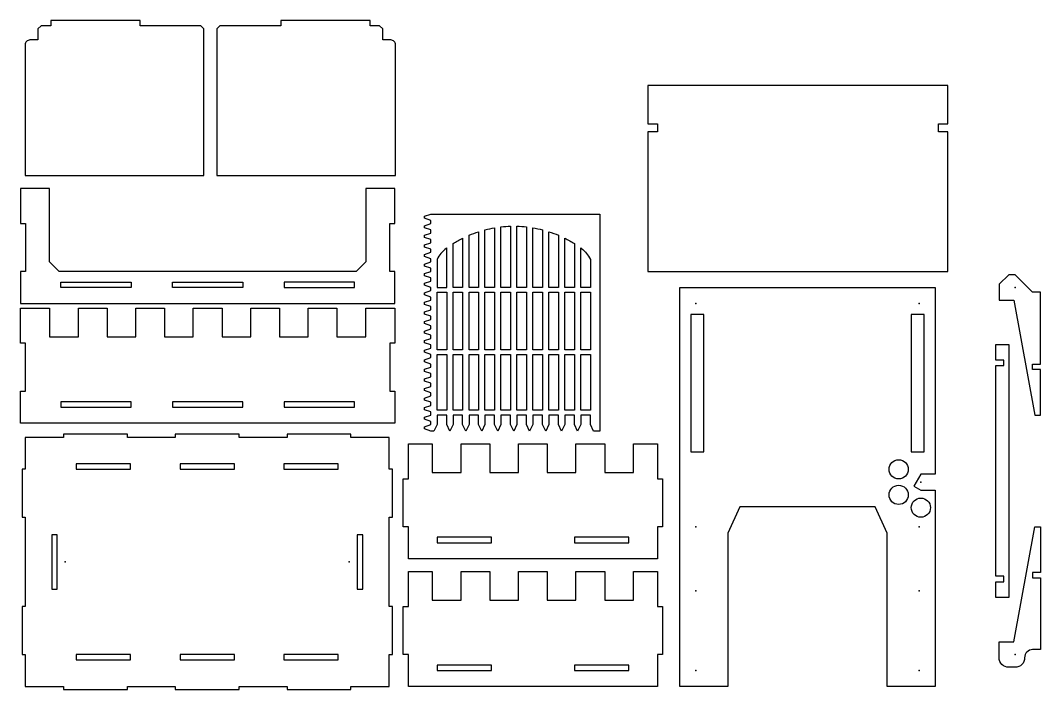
# Model space of a CAD drawing. Header units: millimetres. Extents: x -279 to 1163, y -512 to 1248.
# Drawn here: x -5 to 1122, y 508 to 1248 of the extents above; entities that cross this region are included whole.
import ezdxf

# ---------------------------------------------------------------- set-up
doc = ezdxf.new("R2010")
doc.units = ezdxf.units.MM
for name, color, linetype in [('CORBEILLE', 70, 'Continuous'), ('EBRASEMENT_HERSE', 70, 'Continuous'), ('HERSE', 70, 'Continuous'), ('PLANCHERS_INTERIEURS', 70, 'Continuous')]:
    doc.layers.add(name, color=color, linetype=linetype)

msp = doc.modelspace()

# ---------------------------------------------------------------- linework, layer by layer
at = {"layer": 'CORBEILLE'}
for points in [[(39.4, 820.6), (117, 820.6), (117, 826.6), (39.4, 826.6)], [(162.9, 820.6), (240.5, 820.6), (240.5, 826.6), (162.9, 826.6)], [(286.4, 820.6), (364.1, 820.6), (364.1, 826.6), (286.4, 826.6)], [(-3.5, 751.8), (-3.5, 698.8), (0, 698.8), (0, 681.2), (0, 617.6), (0, 600), (-3.5, 600), (-3.5, 547.1), (0, 547.1), (0, 511.8), (10.6, 511.8), (42.4, 511.8), (42.4, 508.2), (112.9, 508.2), (112.9, 511.8), (165.9, 511.8), (165.9, 508.2), (236.5, 508.2), (236.5, 511.8), (289.4, 511.8), (289.4, 508.2), (360, 508.2), (360, 511.8), (391.8, 511.8), (402.4, 511.8), (402.4, 547.1), (405.9, 547.1), (405.9, 600), (402.4, 600), (402.4, 617.6), (402.4, 681.2), (402.4, 698.8), (405.9, 698.8), (405.9, 751.8), (402.4, 751.8), (402.4, 787.1), (391.8, 787.1), (360, 787.1), (360, 790.6), (289.4, 790.6), (289.4, 787.1), (236.5, 787.1), (236.5, 790.6), (165.9, 790.6), (165.9, 787.1), (112.9, 787.1), (112.9, 790.6), (42.4, 790.6), (42.4, 787.1), (10.6, 787.1), (0, 787.1), (0, 751.8)], [(529.4, 652.9), (423.5, 652.9), (423.5, 688.2), (417.7, 688.2), (417.7, 723.5), (417.7, 741.2), (423.5, 741.2), (423.5, 758.8), (423.5, 780), (450, 780), (450, 748.2), (481.8, 748.2), (481.8, 780), (513.5, 780), (513.5, 748.2), (529.4, 748.2), (545.3, 748.2), (545.3, 780), (577.1, 780), (577.1, 748.2), (592.9, 748.2), (608.8, 748.2), (608.8, 780), (640.6, 780), (640.6, 748.2), (672.4, 748.2), (672.4, 780), (698.8, 780), (698.8, 758.8), (698.8, 741.2), (704.6, 741.2), (704.6, 723.5), (704.6, 688.2), (698.8, 688.2), (698.8, 652.9), (592.9, 652.9)], [(56.5, 751.8), (116.5, 751.8), (116.5, 757.8), (56.5, 757.8)], [(171.2, 751.8), (231.2, 751.8), (231.2, 757.8), (171.2, 757.8)], [(285.9, 751.8), (345.9, 751.8), (345.9, 757.8), (285.9, 757.8)], [(29.3, 619.4), (35.3, 619.4), (35.3, 679.4), (29.3, 679.4)], [(367.1, 619.4), (373.1, 619.4), (373.1, 679.4), (367.1, 679.4)], [(455.3, 670.6), (515.3, 670.6), (515.3, 676.6), (455.3, 676.6)], [(607.1, 670.6), (667.1, 670.6), (667.1, 676.6), (607.1, 676.6)], [(529.4, 511.8), (423.5, 511.8), (423.5, 547.1), (417.7, 547.1), (417.7, 582.4), (417.7, 600), (423.5, 600), (423.5, 617.6), (423.5, 638.8), (450, 638.8), (450, 607.1), (481.8, 607.1), (481.8, 638.8), (513.5, 638.8), (513.5, 607.1), (529.4, 607.1), (545.3, 607.1), (545.3, 638.8), (577.1, 638.8), (577.1, 607.1), (592.9, 607.1), (608.8, 607.1), (608.8, 638.8), (640.6, 638.8), (640.6, 607.1), (672.4, 607.1), (672.4, 638.8), (698.8, 638.8), (698.8, 617.6), (698.8, 600), (704.6, 600), (704.6, 582.4), (704.6, 547.1), (698.8, 547.1), (698.8, 511.8), (592.9, 511.8)], [(56.5, 541.1), (116.5, 541.1), (116.5, 547.1), (56.5, 547.1)], [(171.2, 541.1), (231.2, 541.1), (231.2, 547.1), (171.2, 547.1)], [(285.9, 541.1), (345.9, 541.1), (345.9, 547.1), (285.9, 547.1)], [(455.3, 529.4), (515.3, 529.4), (515.3, 535.4), (455.3, 535.4)], [(607.1, 529.4), (667.1, 529.4), (667.1, 535.4), (607.1, 535.4)]]:
    msp.add_lwpolyline(points, close=True, dxfattribs=at)
for points in [[(376.4, 981.2, 0), (365.8, 970.6, 0), (254.6, 970.6, 0), (148.8, 970.6, 0), (37.6, 970.6, 0), (27, 981.2, 0), (27, 998.8, 0), (27, 1030.6, 0), (27, 1050, 0), (27, 1062.3, 0), (0.5, 1062.3, 0), (-5.3, 1062.3, 0), (-5.3, 1041.2, 0), (-5.3, 1023.5, 0), (0.5, 1023.5, 0), (0.5, 1005.9, 0), (0.5, 970.6, 0), (-5.3, 970.6, 0), (-5.3, 935.3, 0), (408.7, 935.3, 0), (408.7, 970.6, 0), (402.9, 970.6, 0), (402.9, 1005.9, 0), (402.9, 1023.5, 0), (408.7, 1023.5, 0), (408.7, 1041.2, 0), (408.7, 1062.3, 0), (402.9, 1062.3, 0), (376.4, 1062.3, 0), (376.4, 1050, 0), (376.4, 1030.6, 0), (376.4, 998.8, 0)], [(78.2, 952.9, 0), (39.4, 952.9, 0), (39.4, 958.8, 0), (78.2, 958.8, 0), (117, 958.8, 0), (117, 952.9, 0)], [(201.7, 952.9, 0), (162.9, 952.9, 0), (162.9, 958.8, 0), (201.7, 958.8, 0), (240.5, 958.8, 0), (240.5, 952.9, 0)], [(325.2, 952.9, 0), (364.1, 952.9, 0), (364.1, 958.8, 0), (325.2, 958.8, 0), (286.4, 958.8, 0), (286.4, 952.9, 0)], [(408.7, 930, 0), (408.7, 908.8, 0), (408.7, 891.2, 0), (402.9, 891.2, 0), (402.9, 873.5, 0), (402.9, 838.2, 0), (408.7, 838.2, 0), (408.7, 802.9, 0), (-5.3, 802.9, 0), (-5.3, 838.2, 0), (0.5, 838.2, 0), (0.5, 873.5, 0), (0.5, 891.2, 0), (-5.3, 891.2, 0), (-5.3, 908.8, 0), (-5.3, 930, 0), (0.5, 930, 0), (27, 930, 0), (27, 898.2, 0), (58.8, 898.2, 0), (58.8, 930, 0), (90.5, 930, 0), (90.5, 898.2, 0), (122.3, 898.2, 0), (122.3, 930, 0), (154.1, 930, 0), (154.1, 898.2, 0), (185.8, 898.2, 0), (185.8, 930, 0), (198.2, 930, 0), (205.2, 930, 0), (217.6, 930, 0), (217.6, 898.2, 0), (249.4, 898.2, 0), (249.4, 930, 0), (281.1, 930, 0), (281.1, 898.2, 0), (312.9, 898.2, 0), (312.9, 930, 0), (344.6, 930, 0), (344.6, 898.2, 0), (376.4, 898.2, 0), (376.4, 930, 0), (402.9, 930, 0)]]:
    msp.add_polyline3d(points, close=True, dxfattribs=at)
for p in [(44.1, 649.4), (358.2, 649.4)]:
    msp.add_point(p, dxfattribs=at)
at = {"layer": 'EBRASEMENT_HERSE'}
for points in [[(735.9, 771.2), (750, 771.2), (750, 922.9), (735.9, 922.9)], [(979.4, 922.9), (979.4, 771.2), (993.5, 771.2), (993.5, 922.9)]]:
    msp.add_lwpolyline(points, close=True, dxfattribs=at)
msp.add_polyline3d([(990, 746.5, 0), (982.4, 733.2, 0), (990, 728.8, 0), (1005.9, 728.8, 0), (1005.9, 511.8, 0), (952.9, 511.8, 0), (952.9, 661.8, 0), (952.9, 681.2, 0), (939.5, 710.2, 0), (789.9, 710.2, 0), (776.5, 681.2, 0), (776.5, 661.8, 0), (776.5, 511.8, 0), (723.5, 511.8, 0), (723.5, 952.9, 0), (1005.9, 952.9, 0), (1005.9, 746.5, 0)], close=True, dxfattribs=at)
for centre in [(965.5, 751.8), (965.5, 723.5), (990, 709.4)]:
    msp.add_circle(centre, 10.6, dxfattribs=at)
for p in [(741.2, 935.3), (988.2, 935.3), (990, 737.6), (741.2, 688.2), (988.2, 688.2), (741.2, 617.6), (988.2, 617.6), (741.2, 529.4), (988.2, 529.4)]:
    msp.add_point(p, dxfattribs=at)
at = {"layer": 'HERSE'}
for points in [[(451.8, 794.1), (448.2, 794.1), (441.2, 796.5), (441.2, 798.8), (448.2, 801.2), (448.2, 804.7), (441.2, 807.1), (441.2, 809.4), (448.2, 811.8), (448.2, 815.3), (441.2, 817.6), (441.2, 820), (448.2, 822.4), (448.2, 825.9), (441.2, 828.2), (441.2, 830.6), (448.2, 832.9), (448.2, 836.5), (441.2, 838.8), (441.2, 841.2), (448.2, 843.5), (448.2, 847.1), (441.2, 849.4), (441.2, 851.8), (448.2, 854.1), (448.2, 857.6), (441.2, 860), (441.2, 862.4), (448.2, 864.7), (448.2, 868.2), (441.2, 870.6), (441.2, 872.9), (448.2, 875.3), (448.2, 878.8), (441.2, 881.2), (441.2, 883.5), (448.2, 885.9), (448.2, 889.4), (441.2, 891.8), (441.2, 894.1), (448.2, 896.5), (448.2, 900), (441.2, 902.3), (441.2, 904.7), (448.2, 907.1), (448.2, 910.6), (441.2, 912.9), (441.2, 915.3), (448.2, 917.6), (448.2, 921.2), (441.2, 923.5), (441.2, 925.9), (448.2, 928.2), (448.2, 931.8), (441.2, 934.1), (441.2, 936.5), (448.2, 938.8), (448.2, 942.3), (441.2, 944.7), (441.2, 947.1), (448.2, 949.4), (448.2, 952.9), (441.2, 955.3), (441.2, 957.6), (448.2, 960), (448.2, 963.5), (441.2, 965.9), (441.2, 968.2), (448.2, 970.6), (448.2, 974.1), (441.2, 976.5), (441.2, 978.8), (448.2, 981.2), (448.2, 984.7), (441.2, 987.1), (441.2, 989.4), (448.2, 991.8), (448.2, 995.3), (441.2, 997.6), (441.2, 1000), (448.2, 1002.3), (448.2, 1005.9), (441.2, 1008.2), (441.2, 1010.6), (448.2, 1012.9), (448.2, 1016.5), (441.2, 1018.8), (441.2, 1021.2), (448.2, 1023.5), (448.2, 1027.1), (441.2, 1029.4), (441.2, 1031.8), (448.2, 1034.1), (635.3, 1034.1), (635.3, 979.4), (635.3, 961.8), (635.3, 794.1), (628.2, 794.1), (624.7, 801.2), (624.7, 811.8), (614.1, 811.8), (614.1, 801.2), (610.6, 794.1), (607.1, 801.2), (607.1, 811.8), (596.5, 811.8), (596.5, 801.2), (592.9, 794.1), (589.4, 801.2), (589.4, 811.8), (578.8, 811.8), (578.8, 801.2), (575.3, 794.1), (571.8, 801.2), (571.8, 811.8), (561.2, 811.8), (561.2, 801.2), (557.6, 794.1), (554.1, 801.2), (554.1, 811.8), (543.5, 811.8), (543.5, 801.2), (540, 794.1), (536.5, 801.2), (536.5, 811.8), (525.9, 811.8), (525.9, 801.2), (522.4, 794.1), (518.8, 801.2), (518.8, 811.8), (508.2, 811.8), (508.2, 801.2), (504.7, 794.1), (501.2, 801.2), (501.2, 811.8), (490.6, 811.8), (490.6, 801.2), (487.1, 794.1), (483.5, 801.2), (483.5, 811.8), (472.9, 811.8), (472.9, 801.2), (469.4, 794.1), (465.9, 801.2), (465.9, 811.8), (455.3, 811.8), (455.3, 801.2)], [(465.9, 884.1), (455.3, 884.1), (455.3, 947.6), (465.9, 947.6)], [(483.5, 884.1), (472.9, 884.1), (472.9, 947.6), (483.5, 947.6)], [(501.2, 884.1), (490.6, 884.1), (490.6, 947.6), (501.2, 947.6)], [(518.8, 884.1), (508.2, 884.1), (508.2, 947.6), (518.8, 947.6)], [(536.5, 884.1), (525.9, 884.1), (525.9, 947.6), (536.5, 947.6)], [(554.1, 884.1), (543.5, 884.1), (543.5, 947.6), (554.1, 947.6)], [(571.8, 884.1), (561.2, 884.1), (561.2, 947.6), (571.8, 947.6)], [(589.4, 884.1), (578.8, 884.1), (578.8, 947.6), (589.4, 947.6)], [(607.1, 884.1), (596.5, 884.1), (596.5, 947.6), (607.1, 947.6)], [(624.7, 884.1), (614.1, 884.1), (614.1, 947.6), (624.7, 947.6)], [(455.3, 817.1), (455.3, 878.8), (465.9, 878.8), (465.9, 817.1)], [(483.5, 817.1), (472.9, 817.1), (472.9, 878.8), (483.5, 878.8)], [(501.2, 817.1), (490.6, 817.1), (490.6, 878.8), (501.2, 878.8)], [(518.8, 817.1), (508.2, 817.1), (508.2, 878.8), (518.8, 878.8)], [(536.5, 817.1), (525.9, 817.1), (525.9, 878.8), (536.5, 878.8)], [(554.1, 817.1), (543.5, 817.1), (543.5, 878.8), (554.1, 878.8)], [(571.8, 817.1), (561.2, 817.1), (561.2, 878.8), (571.8, 878.8)], [(589.4, 817.1), (578.8, 817.1), (578.8, 878.8), (589.4, 878.8)], [(607.1, 817.1), (596.5, 817.1), (596.5, 878.8), (607.1, 878.8)], [(624.7, 817.1), (614.1, 817.1), (614.1, 878.8), (624.7, 878.8)]]:
    msp.add_lwpolyline(points, close=True, dxfattribs=at)
for points in [[(518.8, 961.8), (518.8, 952.9), (508.2, 952.9), (508.2, 961.8), (508.2, 979.4), (508.2, 1016.6, -0.021452), (518.8, 1018.9), (518.8, 979.4)], [(536.5, 961.8), (536.5, 952.9), (525.9, 952.9), (525.9, 961.8), (525.9, 979.4), (525.9, 1019.9, -0.021025), (536.5, 1020.6), (536.5, 979.4)], [(554.1, 961.8), (554.1, 952.9), (543.5, 952.9), (543.5, 961.8), (543.5, 979.4), (543.5, 1020.6, -0.021025), (554.1, 1019.9), (554.1, 979.4)], [(571.8, 961.8), (571.8, 952.9), (561.2, 952.9), (561.2, 961.8), (561.2, 979.4), (561.2, 1018.9, -0.021452), (571.8, 1016.6), (571.8, 979.4)], [(483.5, 961.8), (483.5, 952.9), (472.9, 952.9), (472.9, 961.8), (472.9, 979.4), (472.9, 1001.4, -0.024059), (483.5, 1007.3), (483.5, 979.4)], [(501.2, 961.8), (501.2, 952.9), (490.6, 952.9), (490.6, 961.8), (490.6, 979.4), (490.6, 1010.6, -0.022389), (501.2, 1014.5), (501.2, 979.4)], [(589.4, 961.8), (589.4, 952.9), (578.8, 952.9), (578.8, 961.8), (578.8, 979.4), (578.8, 1014.5, -0.022389), (589.4, 1010.6), (589.4, 979.4)], [(607.1, 961.8), (607.1, 952.9), (596.5, 952.9), (596.5, 961.8), (596.5, 979.4), (596.5, 1007.3, -0.024059), (607.1, 1001.4), (607.1, 979.4)], [(455.3, 979.4), (455.3, 961.8), (455.3, 952.9), (465.9, 952.9), (465.9, 961.8), (465.9, 979.4), (465.9, 996.6, 0.001627), (465.2, 996.1, 0.113686), (455.3, 983.9)], [(614.8, 996.1, -0.113686), (624.7, 983.9), (624.7, 979.4), (624.7, 961.8), (624.7, 952.9), (614.1, 952.9), (614.1, 961.8), (614.1, 979.4), (614.1, 996.6)]]:
    msp.add_lwpolyline(points, format="xyb", close=True, dxfattribs=at)
at = {"layer": 'PLANCHERS_INTERIEURS'}
for points in [[(197.6, 1076.5), (197.6, 1238.8), (194.1, 1242.3), (127.1, 1242.3), (127.1, 1248.2), (81.2, 1248.2), (28.2, 1248.2), (28.2, 1242.3), (17.6, 1242.3), (14.1, 1238.8), (14.1, 1226.5), (5.3, 1226.5, 0.414214), (0, 1221.2), (0, 1076.5)], [(211.8, 1076.5), (409.4, 1076.5), (409.4, 1221.2, 0.414214), (404.1, 1226.5), (395.3, 1226.5), (395.3, 1238.8), (391.8, 1242.3), (381.2, 1242.3), (381.2, 1248.2), (335.3, 1248.2), (282.4, 1248.2), (282.4, 1242.3), (215.3, 1242.3), (211.8, 1238.8)], [(1122.3, 637.8), (1113.5, 637.8), (1113.5, 631.8), (1115.3, 631.8), (1115.3, 631.8), (1122.3, 631.8), (1122.3, 561.2), (1122.3, 552.4), (1113.5, 552.4, 0.414214), (1104.7, 543.5, -0.414214), (1094.1, 532.9), (1087.1, 532.9, -0.414214), (1076.5, 543.5), (1076.5, 561.2), (1092.9, 561.2), (1115.9, 688.2), (1122.3, 688.2)]]:
    msp.add_lwpolyline(points, format="xyb", close=True, dxfattribs=at)
for points in [[(688.2, 1125), (688.2, 970.6), (1020, 970.6), (1020, 1125), (1009.4, 1125), (1009.4, 1133.8), (1020, 1133.8), (1020, 1176.2), (688.2, 1176.2), (688.2, 1133.8), (698.8, 1133.8), (698.8, 1125)], [(1080, 866.5), (1081.8, 866.5), (1081.8, 872.5), (1072.9, 872.5), (1072.9, 877.6), (1072.9, 889.9), (1087.1, 889.9), (1087.1, 877.6), (1087.1, 753.5), (1087.1, 746.5), (1087.1, 723.5), (1087.1, 623.5), (1087.1, 610.1), (1072.9, 610.1), (1072.9, 627.5), (1081.8, 627.5), (1081.8, 633.5), (1080, 633.5), (1072.9, 633.5), (1072.9, 723.5), (1072.9, 746.5), (1072.9, 753.5), (1072.9, 866.5)]]:
    msp.add_lwpolyline(points, close=True, dxfattribs=at)
msp.add_polyline3d([(1115.3, 868.2, 0), (1122.3, 868.2, 0), (1122.3, 938.8, 0), (1122.3, 947.6, 0), (1113.5, 947.6, 0), (1104.7, 956.5, 0), (1094.1, 967, 0), (1087.1, 967, 0), (1076.5, 956.5, 0), (1076.5, 938.8, 0), (1092.9, 938.8, 0), (1115.9, 811.8, 0), (1122.3, 811.8, 0), (1122.3, 862.2, 0), (1113.5, 862.2, 0), (1113.5, 868.2, 0), (1115.3, 868.2, 0)], close=True, dxfattribs=at)
for p in [(1094.1, 952.9), (1094.1, 547.1)]:
    msp.add_point(p, dxfattribs=at)

doc.saveas('drawing.dxf')
